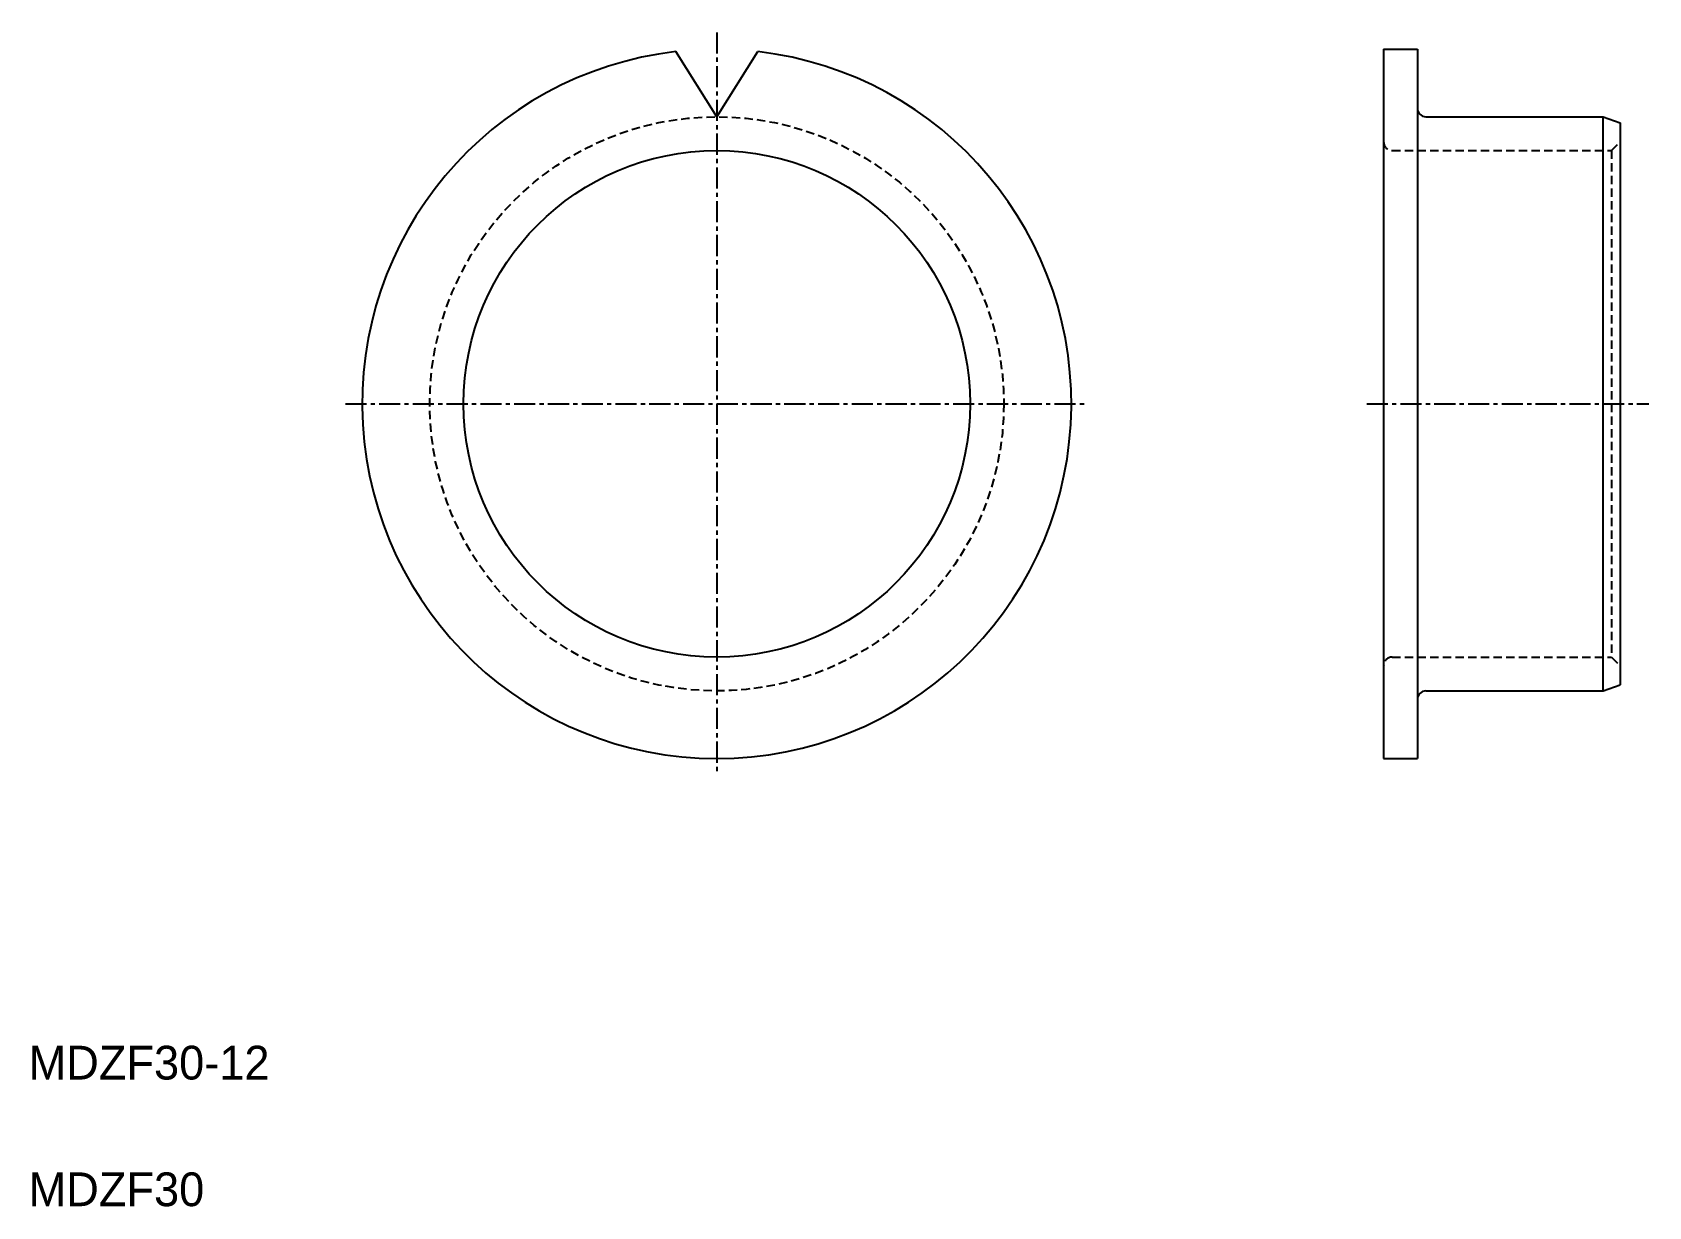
# Model space of a CAD drawing. Extents: x 10.2 to 106, y 10 to 79.5.
import ezdxf

# ---------------------------------------------------------------- set-up
doc = ezdxf.new("R2010")
doc.units = 0
doc.linetypes.add('CENTER', pattern=[2, 1.25, -0.25, 0.25, -0.25])
doc.linetypes.add('DASHED', pattern=[0.75, 0.5, -0.25])
doc.layers.get('0').update_dxf_attribs({"linetype": 'CONTINUOUS'})
doc.layers.add('CENTER', color=1, linetype='CENTER')

msp = doc.modelspace()

# ---------------------------------------------------------------- linework, layer by layer
at = {"color": 7, "linetype": 'CONTINUOUS'}
for p, q in [((90.256, 78.514), (90.256, 36.514)), ((90.256, 78.514), (92.256, 78.514)), ((92.256, 78.514), (92.256, 36.514)), ((50.759, 74.514), (48.332, 78.373)), ((50.759, 74.514), (53.186, 78.373)), ((92.756, 74.514), (103.256, 74.514)), ((103.256, 40.514), (103.256, 74.514)), ((103.256, 74.514), (104.256, 74.15)), ((104.256, 74.15), (104.256, 40.878)), ((90.256, 68.014), (90.256, 68.014)), ((90.256, 57.514), (90.256, 57.514)), ((92.756, 40.514), (103.256, 40.514)), ((103.256, 40.514), (104.256, 40.878)), ((90.256, 36.514), (92.256, 36.514))]:
    msp.add_line(p, q, dxfattribs=at)
at = {"color": 3, "linetype": 'DASHED'}
for p, q in [((103.756, 72.514), (104.256, 73.014)), ((90.756, 72.514), (103.756, 72.514)), ((103.756, 72.514), (103.756, 42.514)), ((90.756, 42.514), (103.756, 42.514)), ((103.756, 42.514), (104.256, 42.014))]:
    msp.add_line(p, q, dxfattribs=at)
msp.add_circle((50.759, 57.514), 17, dxfattribs=at)
at = {"color": 7, "linetype": 'CONTINUOUS'}
msp.add_circle((50.759, 57.514), 15, dxfattribs=at)
for centre, radius, start, end in [((50.759, 57.514), 21, 96.63657, 83.36343), ((92.756, 75.014), 0.5, 180, 270), ((92.756, 40.014), 0.5, 90, 180)]:
    msp.add_arc(centre, radius, start, end, dxfattribs=at)
at = {"color": 3, "linetype": 'DASHED'}
for centre, start, end in [((90.756, 73.014), 180, 270), ((90.756, 42.014), 90, 180)]:
    msp.add_arc(centre, 0.5, start, end, dxfattribs=at)
at = {"layer": 'CENTER', "color": 1, "linetype": 'CENTER'}
for p, q in [((50.759, 79.514), (50.759, 35.514)), ((28.759, 57.514), (72.759, 57.514)), ((89.256, 57.514), (105.952, 57.514))]:
    msp.add_line(p, q, dxfattribs=at)

# ---------------------------------------------------------------- texts
at = {"color": 7, "linetype": 'CONTINUOUS'}
for s, p in [('MDZF30-12', (10, 17.5)), ('MDZF30', (10, 10))]:
    msp.add_text(s, height=2, dxfattribs=at).set_placement(p)

doc.saveas('drawing.dxf')
